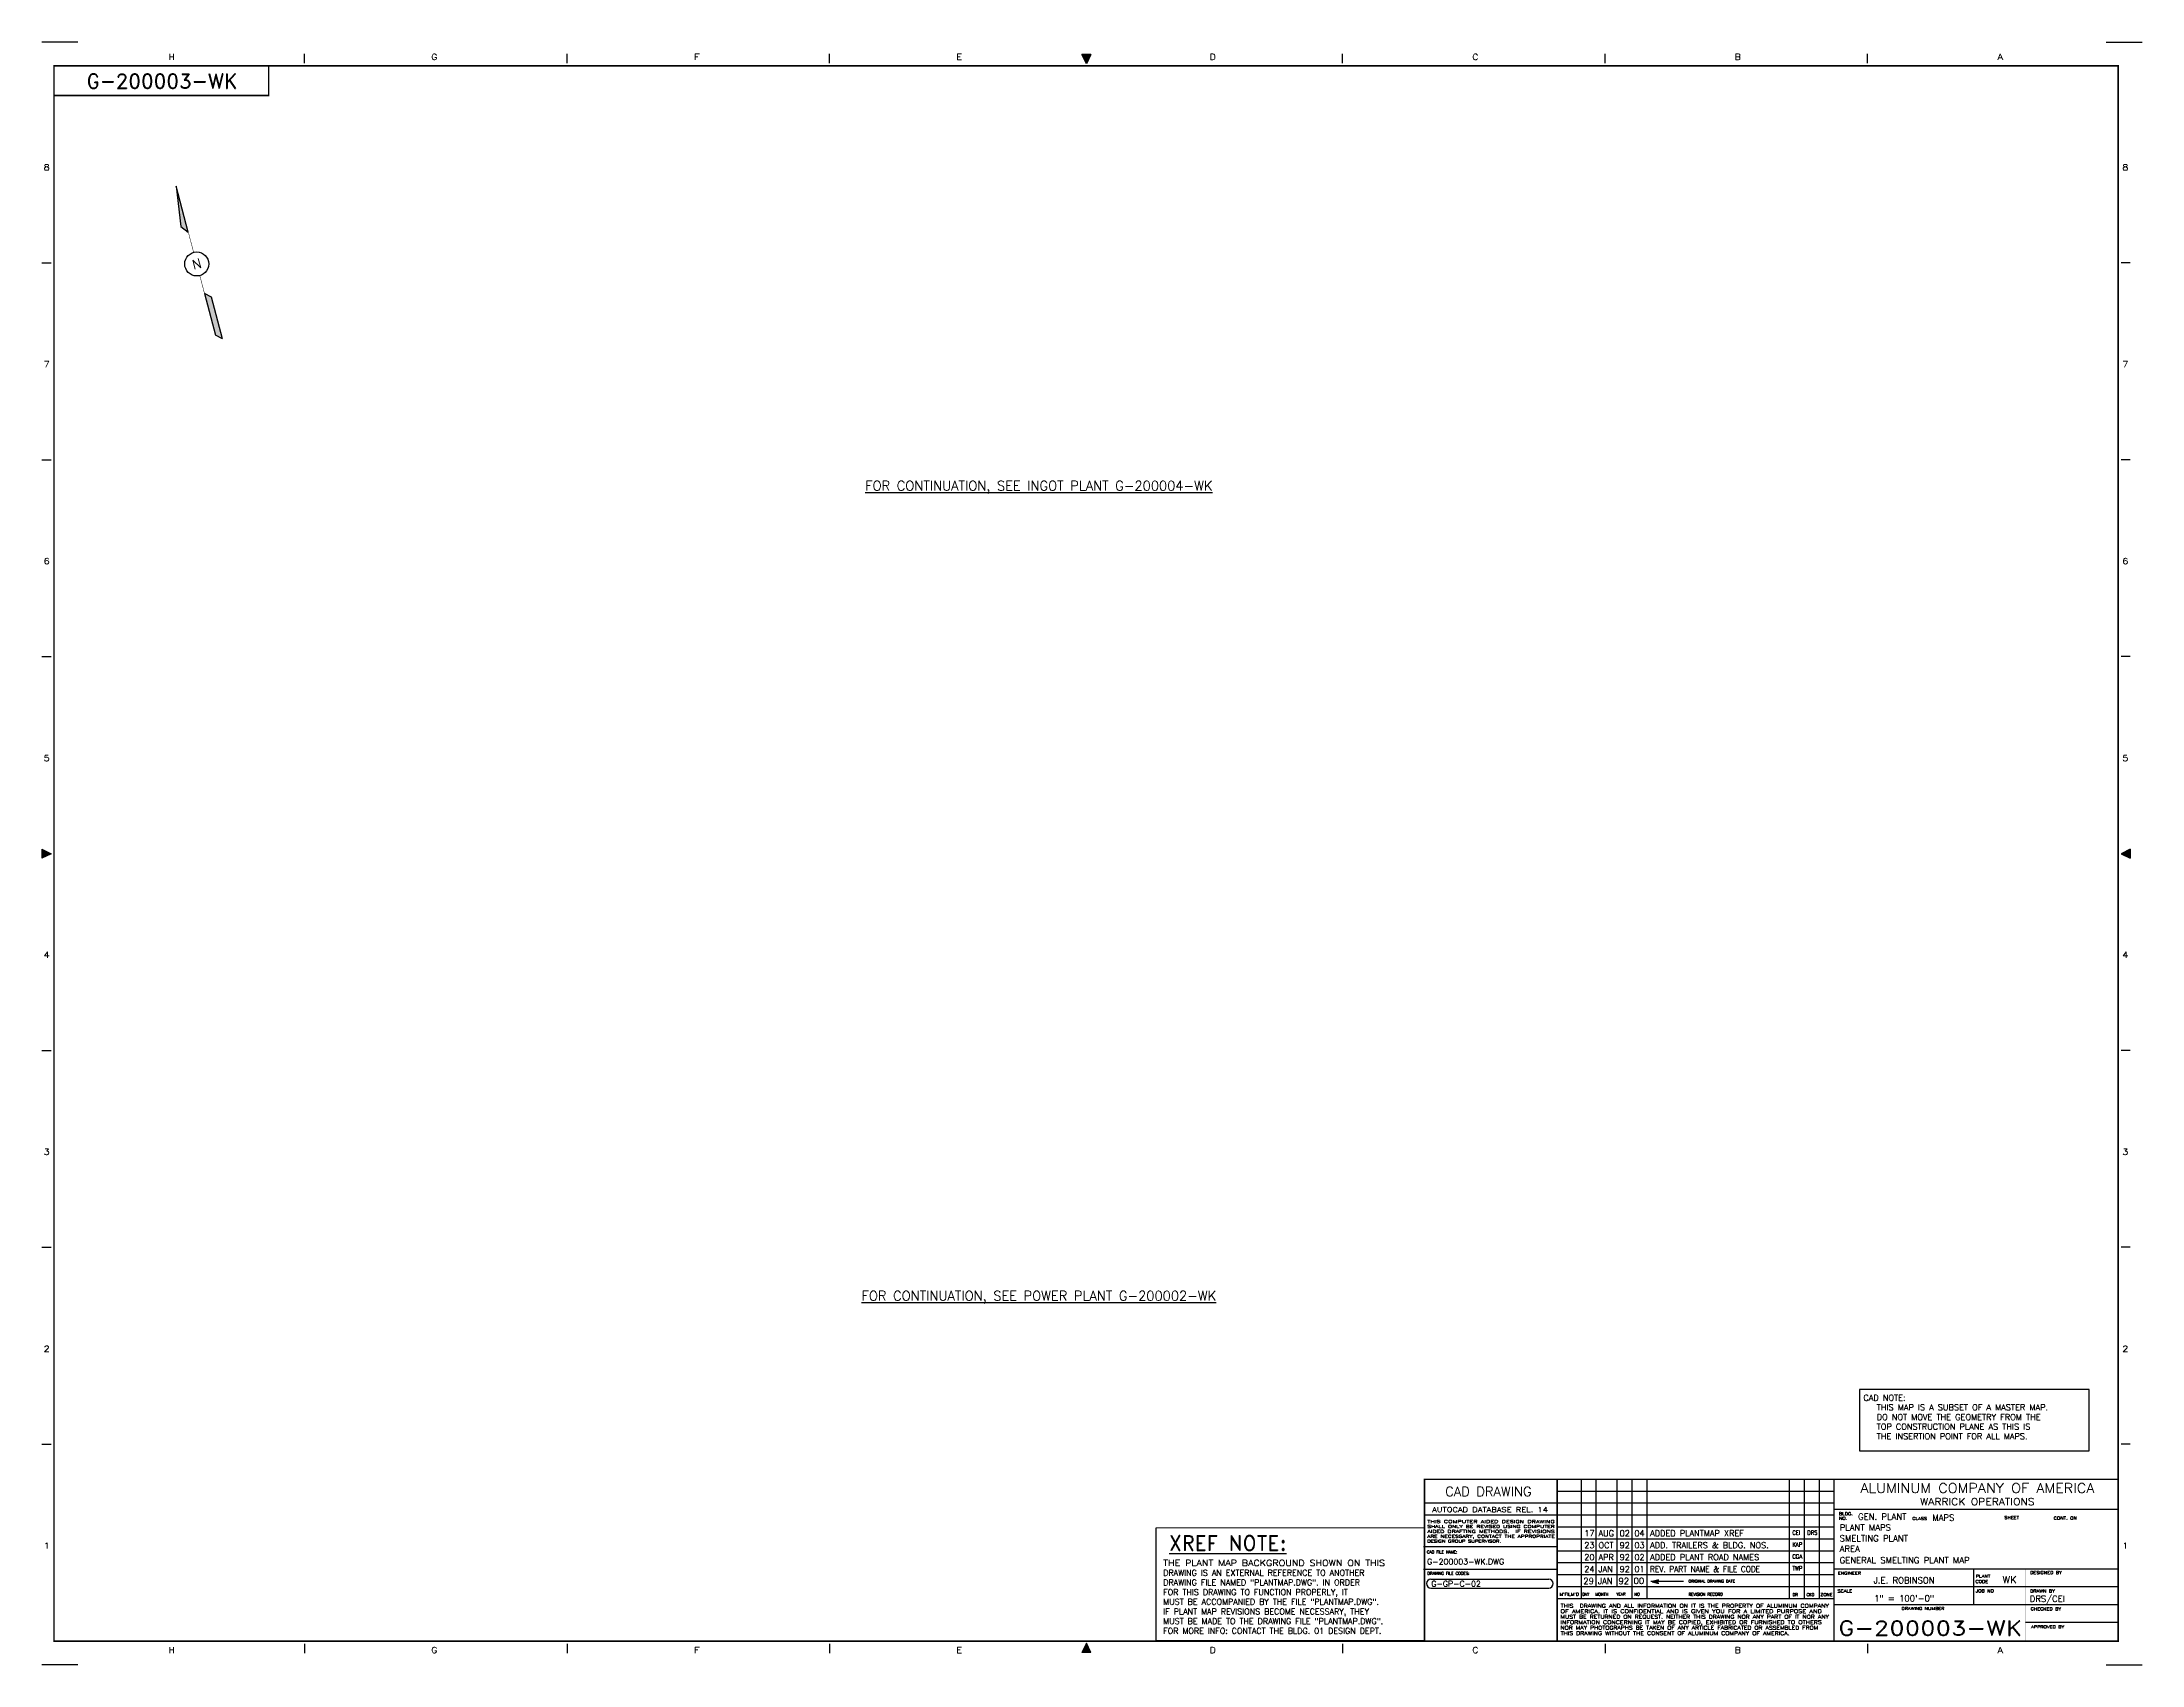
# Paper-space layout 'Layout1' of a CAD drawing. Extents: x 0 to 44, y 0 to 34.
# The model-space entities are those that its viewports show. They can reach past a viewport. Long polylines and large blocks are cut down to what shows.
import ezdxf
from ezdxf.enums import TextEntityAlignment as Align

# ---------------------------------------------------------------- set-up
doc = ezdxf.new("R2010")
doc.units = 0
doc.header["$MEASUREMENT"] = 0
doc.layers.get('0').update_dxf_attribs({"linetype": 'CONTINUOUS'})
for name, color, linetype in [('MATCHLINETEXT', 1, 'CONTINUOUS'), ('SANITARYSEWERTEXT', 3, 'CONTINUOUS'), ('VP', 7, 'CONTINUOUS'), ('WBOR', 7, 'CONTINUOUS')]:
    doc.layers.add(name, color=color, linetype=linetype)
doc.layers.get('VP').off()
doc.styles.add('ROMAND', font='ROMAND')
doc.styles.add('ROMANS', font='romans.shx')
doc.styles.add('SIMPLEX', font='SIMPLEX')
doc.styles.add('TITLEBLOCK', font='SIMPLEX.shx')

# ---------------------------------------------------------------- blocks, each defined once
blk = doc.blocks.new('G1_ISS_E')
at = {"layer": 'WBOR'}
for p, q in [((0.75, 34), (0, 34)), ((43.25, 34), (44, 34)), ((5.5, 33.56), (5.5, 33.75)), ((11, 33.56), (11, 33.75)), ((16.5, 33.56), (16.5, 33.75)), ((21.979, 33.735), (21.789, 33.735)), ((21.884, 33.545), (21.789, 33.735)), ((21.979, 33.735), (21.884, 33.545)), ((27.25, 33.56), (27.25, 33.75)), ((32.75, 33.56), (32.75, 33.75)), ((38.25, 33.56), (38.25, 33.75)), ((0, 29.375), (0.19, 29.375)), ((43.75, 29.375), (43.56, 29.375)), ((0, 25.25), (0.19, 25.25)), ((43.75, 25.25), (43.56, 25.25)), ((0, 21.125), (0.19, 21.125)), ((43.75, 21.125), (43.56, 21.125)), ((0, 17.09), (0.19, 16.995)), ((0, 17.09), (0, 16.9)), ((0.19, 16.995), (0, 16.9)), ((43.75, 17.09), (43.56, 16.995)), ((43.56, 16.995), (43.75, 16.9)), ((43.75, 17.09), (43.75, 16.9)), ((0, 12.875), (0.19, 12.875)), ((43.75, 12.875), (43.56, 12.875)), ((0, 8.75), (0.19, 8.75)), ((43.75, 8.75), (43.56, 8.75)), ((0, 4.625), (0.19, 4.625)), ((43.75, 4.625), (43.56, 4.625)), ((29.102, 1.801), (31.569, 1.801)), ((29.102, 1.611), (31.569, 1.611)), ((5.5, 0.44), (5.5, 0.25)), ((11, 0.44), (11, 0.25)), ((16.5, 0.44), (16.5, 0.25)), ((21.884, 0.455), (21.789, 0.265)), ((21.979, 0.265), (21.884, 0.455)), ((27.25, 0.44), (27.25, 0.25)), ((32.75, 0.44), (32.75, 0.25)), ((38.25, 0.44), (38.25, 0.25)), ((0.75, 0), (0, 0)), ((21.979, 0.265), (21.789, 0.265)), ((43.25, 0), (44, 0))]:
    blk.add_line(p, q, dxfattribs=at)
at = {"layer": 'WBOR', "linetype": 'Continuous'}
for p, q in [((28.965, 3.888), (28.965, 0.513)), ((37.547, 3.638), (31.747, 3.638)), ((32.247, 3.876), (32.247, 1.388)), ((32.559, 3.876), (32.559, 1.638)), ((32.997, 3.876), (32.997, 1.638)), ((33.309, 3.876), (33.309, 1.388)), ((33.622, 3.876), (33.622, 1.638)), ((36.609, 3.886), (36.609, 1.388)), ((36.922, 3.886), (36.922, 1.388)), ((37.234, 3.886), (37.234, 1.388)), ((31.747, 3.388), (28.965, 3.388)), ((31.747, 3.138), (28.965, 3.138)), ((37.547, 3.388), (31.747, 3.388)), ((37.547, 3.138), (31.747, 3.138)), ((37.547, 2.888), (31.747, 2.888)), ((31.727, 2.474), (28.946, 2.474)), ((37.547, 2.638), (31.747, 2.638)), ((37.547, 2.388), (31.747, 2.388)), ((28.946, 2.008), (31.727, 2.008)), ((37.547, 2.138), (31.747, 2.138)), ((37.547, 1.888), (31.747, 1.888)), ((33.768, 1.766), (33.85, 1.766)), ((33.796, 1.773), (33.859, 1.773)), ((33.824, 1.78), (33.868, 1.78)), ((33.852, 1.787), (33.877, 1.787)), ((40.471, 2.013), (40.471, 1.268)), ((37.547, 1.638), (31.747, 1.638)), ((37.547, 1.388), (31.747, 1.388)), ((33.622, 1.638), (33.622, 1.388)), ((34.394, 1.752), (33.711, 1.752)), ((33.74, 1.759), (33.84, 1.759)), ((33.74, 1.745), (33.84, 1.745)), ((33.768, 1.738), (33.85, 1.738)), ((33.796, 1.731), (33.859, 1.731)), ((33.824, 1.723), (33.868, 1.723)), ((33.852, 1.716), (33.877, 1.716)), ((43.497, 1.638), (37.547, 1.638)), ((43.497, 0.888), (41.559, 0.888))]:
    blk.add_line(p, q, dxfattribs=at)
at = {"layer": 'WBOR', "const_width": 0.03}
blk.add_lwpolyline([(43.5, 33.5), (0.25, 33.5), (0.25, 0.5), (43.5, 0.5)], close=True, dxfattribs=at)
for points in [[(0.25, 32.88), (4.75, 32.88), (4.75, 33.5)], [(28.965, 0.513), (28.965, 3.888), (43.497, 3.888)], [(31.747, 0.513), (31.747, 3.888)], [(37.547, 0.513), (37.547, 3.888)], [(37.547, 3.263), (43.497, 3.263)], [(37.547, 2.013), (43.497, 2.013)], [(43.497, 1.263), (37.547, 1.263)]]:
    blk.add_lwpolyline(points, dxfattribs=at)
at = {"layer": 'WBOR'}
for centre, start, end in [((29.102, 1.706), 90, 270), ((31.569, 1.706), 270, 90)]:
    blk.add_arc(centre, 0.095, start, end, dxfattribs=at)
for points in [[(21.884, 33.545), (21.789, 33.735), (21.979, 33.735)], [(0.19, 16.998), (0, 16.903), (0, 17.093)], [(43.56, 16.998), (43.75, 16.903), (43.75, 17.093)], [(21.884, 0.455), (21.789, 0.265), (21.979, 0.265)]]:
    blk.add_solid(points, dxfattribs=at)
blk.add_trace([(41.572, 2.013), (41.547, 2.013), (41.572, 0.513), (41.547, 0.513)], dxfattribs=at)
at = {"layer": 'WBOR', "linetype": 'Continuous'}
for s, height, style, width, p, p2 in [('H', 0.125, 'ROMAND', 1.166667, (2.656, 33.625), (2.781, 33.625)), ('G', 0.125, 'ROMAND', 1.166667, (8.156, 33.625), (8.281, 33.625)), ('F', 0.125, 'ROMAND', 1.3125, (13.656, 33.625), (13.781, 33.625)), ('E', 0.125, 'ROMAND', 1.3125, (19.156, 33.625), (19.281, 33.625)), ('D', 0.125, 'ROMAND', 1.166667, (24.469, 33.625), (24.594, 33.625)), ('C', 0.125, 'ROMAND', 1.166667, (29.969, 33.625), (30.094, 33.625)), ('B', 0.125, 'ROMAND', 1.235294, (35.469, 33.625), (35.594, 33.625)), ('A', 0.125, 'ROMAND', 1.166667, (40.969, 33.625), (41.094, 33.625)), ('8', 0.125, 'ROMAND', 1.235294, (0.037, 31.312), (0.162, 31.312)), ('8', 0.125, 'ROMAND', 1.235294, (43.588, 31.312), (43.713, 31.312)), ('7', 0.125, 'ROMAND', 1.235294, (0.037, 27.187), (0.162, 27.187)), ('7', 0.125, 'ROMAND', 1.235294, (43.588, 27.187), (43.713, 27.187)), ('6', 0.125, 'ROMAND', 1.235294, (0.037, 23.062), (0.162, 23.062)), ('6', 0.125, 'ROMAND', 1.235294, (43.588, 23.062), (43.713, 23.062)), ('5', 0.125, 'ROMAND', 1.235294, (0.037, 18.937), (0.162, 18.937)), ('5', 0.125, 'ROMAND', 1.235294, (43.588, 18.937), (43.713, 18.937)), ('4', 0.125, 'ROMAND', 1.166667, (0.037, 14.812), (0.162, 14.812)), ('4', 0.125, 'ROMAND', 1.166667, (43.588, 14.812), (43.713, 14.812)), ('3', 0.125, 'ROMAND', 1.235294, (0.037, 10.687), (0.162, 10.687)), ('3', 0.125, 'ROMAND', 1.235294, (43.588, 10.687), (43.713, 10.687)), ('2', 0.125, 'ROMAND', 1.235294, (0.037, 6.562), (0.162, 6.562)), ('2', 0.125, 'ROMAND', 1.235294, (43.588, 6.562), (43.713, 6.562)), ('1', 0.125, 'ROMAND', 1.909091, (0.037, 2.437), (0.162, 2.437)), ('1', 0.125, 'ROMAND', 1.909091, (43.588, 2.437), (43.713, 2.437)), ('WK', 0.15, 'TITLEBLOCK', 1.105263, (41.076, 1.714), (41.376, 1.714)), ('THIS  DRAWING AND ALL INFORMATION ON IT IS THE PROPERTY OF ALUMINUM COMPANY', 0.075, 'TITLEBLOCK', 1.054923, (31.816, 1.203), (37.441, 1.203)), ('OF AMERICA. IT IS CONFIDENTIAL AND IS GIVEN YOU FOR A LIMITED PURPOSE AND', 0.075, 'TITLEBLOCK', 1.088006, (31.816, 1.088), (37.291, 1.088)), ('MUST BE RETURNED ON REQUEST. NEITHER THIS DRAWING NOR ANY PART OF IT NOR ANY', 0.075, 'TITLEBLOCK', 1.042861, (31.816, 0.973), (37.44, 0.973)), ('INFORMATION CONCERNING IT MAY BE COPIED, EXHIBITED OR FURNISHED TO OTHERS', 0.075, 'TITLEBLOCK', 1.075035, (31.816, 0.858), (37.291, 0.858)), ('THIS DRAWING WITHOUT THE CONSENT OF ALUMINUM COMPANY OF AMERICA.', 0.075, 'TITLEBLOCK', 1.052467, (31.816, 0.628), (36.616, 0.628)), ('NOR MAY PHOTOGRAPHS BE TAKEN OF ANY ARTICLE FABRICATED OR ASSEMBLED FROM', 0.075, 'TITLEBLOCK', 1.042759, (31.816, 0.743), (37.216, 0.743)), ('H', 0.125, 'ROMAND', 1.166667, (2.656, 0.25), (2.781, 0.25)), ('G', 0.125, 'ROMAND', 1.166667, (8.156, 0.25), (8.281, 0.25)), ('F', 0.125, 'ROMAND', 1.3125, (13.656, 0.25), (13.781, 0.25)), ('E', 0.125, 'ROMAND', 1.3125, (19.156, 0.25), (19.281, 0.25)), ('D', 0.125, 'ROMAND', 1.166667, (24.469, 0.25), (24.594, 0.25)), ('C', 0.125, 'ROMAND', 1.166667, (29.969, 0.25), (30.094, 0.25)), ('B', 0.125, 'ROMAND', 1.235294, (35.469, 0.25), (35.594, 0.25)), ('A', 0.125, 'ROMAND', 1.166667, (40.969, 0.25), (41.094, 0.25))]:
    blk.add_text(s, height=height, dxfattribs=dict(at, style=style, width=width)).set_placement(p, p2, align=Align.FIT)
at = {"layer": 'WBOR', "style": 'ROMAND'}
blk.add_text('CAD DRAWING', height=0.2, dxfattribs=at).set_placement((30.306, 3.535), align=Align.CENTER)
at = {"layer": 'WBOR', "style": 'ROMAND', "width": 1.1}
for s, height, p in [('ALUMINUM COMPANY OF AMERICA', 0.2, (40.551, 3.607)), ('WARRICK OPERATIONS', 0.15, (40.551, 3.345))]:
    blk.add_text(s, height=height, dxfattribs=at).set_placement(p, align=Align.CENTER)
at = {"layer": 'WBOR', "style": 'TITLEBLOCK'}
for s, width, p in [('BLDG.', 1.25, (37.651, 3.139)), ('NO. ', 1.25, (37.651, 3.042)), ('CLASS', 1.25, (39.187, 3.038)), ('SHEET', 1.25, (41.116, 3.058)), ('CONT. ON', 1.25, (42.149, 3.048)), ('DESIGN GROUP SUPERVISOR.', 1.33, (29.024, 2.563)), ('ENGINEER', 1.25, (37.628, 1.895)), ('CODE', 1.25, (40.51, 1.717)), ('PLANT', 1.25, (40.518, 1.832)), ('DESIGNED BY', 1.25, (41.656, 1.905)), ('SCALE', 1.25, (37.62, 1.519)), ('JOB NO', 1.25, (40.515, 1.522)), ('DRAWN BY', 1.25, (41.656, 1.519)), ('DRAWING NUMBER', 1.25, (38.961, 1.154)), ('CHECKED BY', 1.25, (41.666, 1.145)), ('APPROVED BY', 1.25, (41.676, 0.769))]:
    blk.add_text(s, height=0.06, dxfattribs=dict(at, width=width)).set_placement(p)
for s, width, p, p2 in [('THIS COMPUTER AIDED DESIGN DRAWING', 1.393479, (29.024, 2.974), (31.695, 2.974)), ('AIDED DRAFTING METHODS.  IF REVISIONS', 1.330049, (29.024, 2.769), (31.695, 2.769)), ('ARE NECESSARY, CONTACT THE APPROPRIATE', 1.24504, (29.024, 2.666), (31.695, 2.666)), ('SHALL ONLY BE REVISED USING COMPUTER', 1.320656, (29.024, 2.871), (31.695, 2.871)), ("M'FILM'D", 1.110979, (31.795, 1.452), (32.204, 1.452)), ('ZONE', 1.148841, (37.264, 1.443), (37.516, 1.443))]:
    blk.add_text(s, height=0.06, dxfattribs=dict(at, width=width)).set_placement(p, p2, align=Align.FIT)
for s, height, p in [('CAD FILE NAME:', 0.06, (29.018, 2.337)), ('DRAWING FILE CODES:', 0.06, (29.028, 1.89)), ('00', 0.13, (33.347, 1.698)), ('ORIGINAL DRAWING DATE', 0.06, (34.499, 1.726)), ('DAY', 0.06, (32.272, 1.452)), ('MONTH', 0.06, (32.545, 1.452)), ('YEAR', 0.06, (32.984, 1.453)), ('NO', 0.06, (33.364, 1.452)), ('REVISION RECORD', 0.06, (34.499, 1.452)), ('DR', 0.06, (36.679, 1.443)), ('CKD', 0.06, (36.971, 1.443))]:
    blk.add_text(s, height=height, dxfattribs=at).set_placement(p)
at = {"layer": 'WBOR'}
for tag, height, style, p in [('DWG_NO2', 0.31, 'ROMAND', (2.514, 33.024)), ('ENG', 0.13, 'TITLEBLOCK', (39.016, 1.71)), ('SCALE', 0.13, 'TITLEBLOCK', (39.016, 1.33))]:
    blk.add_attdef(tag, text='', height=height, dxfattribs=dict(at, style=style)).set_placement(p, align=Align.CENTER)
for tag, height, style, width, p, p2 in [('AUTOCAD', 0.1, 'TITLEBLOCK', 1.088482, (29.126, 3.205), (31.552, 3.205)), ('DI', 0.12, 'TITLEBLOCK', 1.470836, (36.634, 1.698), (36.878, 1.698)), ('CK', 0.12, 'TITLEBLOCK', 1.218693, (36.961, 1.703), (37.205, 1.703)), ('DWG_NO', 0.31, 'ROMAND', 1.114662, (37.637, 0.618), (41.488, 0.618))]:
    blk.add_attdef(tag, text='', height=height, dxfattribs=dict(at, style=style, width=width)).set_placement(p, p2, align=Align.FIT)
at = {"layer": 'WBOR', "style": 'TITLEBLOCK'}
for tag, p, height in [('BLDG_NO', (38.05, 3.043), 0.13), ('CLASS', (39.606, 3.022), 0.13), ('SHEET_NO', (41.565, 3.033), 0.13), ('CONT_ON', (42.788, 3.043), 0.13), ('TITLE_1', (37.665, 2.815), 0.13), ('TITLE_2', (37.665, 2.587), 0.13), ('CAD_NAME', (29.021, 2.106), 0.12), ('TITLE_3', (37.665, 2.369), 0.13), ('TITLE_4', (37.665, 2.13), 0.13), ('FILE_CODE', (29.109, 1.641), 0.12), ('DA', (32.294, 1.694), 0.13), ('MTH', (32.598, 1.694), 0.13), ('YR', (33.031, 1.694), 0.13), ('DBY', (41.637, 1.674), 0.13), ('JOB_NO', (40.518, 1.326), 0.13), ('DWGBY', (41.647, 1.322), 0.13), ('CBY', (41.637, 0.938), 0.13), ('ABY', (41.659, 0.554), 0.13)]:
    blk.add_attdef(tag, p, '', height=height, dxfattribs=at)
at = {"layer": 'WBOR', "style": 'TITLEBLOCK', "flags": 2}
blk.add_attdef('TITLEBLOCK', (0.33, 0.32), '', height=0.12, dxfattribs=at)

msp = doc.modelspace()

# ---------------------------------------------------------------- texts
at = {"layer": 'MATCHLINETEXT', "style": 'SIMPLEX'}
for s, p in [('%%uFOR CONTINUATION, SEE INGOT PLANT G-200004-WK', (60696, 41760)), ('%%uFOR CONTINUATION, SEE POWER PLANT G-200002-WK', (60696, 21396))]:
    msp.add_text(s, height=240, dxfattribs=at).set_placement(p, align=Align.MIDDLE)

psp = doc.layouts.get("Layout1")

# ---------------------------------------------------------------- linework, layer by layer
at = {"linetype": 'Continuous'}
psp.add_lwpolyline([(38.08, 5.768), (38.08, 4.484), (42.896, 4.484), (42.896, 5.768)], close=True, dxfattribs=at)
at = {"const_width": 0.0234}
for points in [[(23.34, 2.874), (23.34, 0.513), (28.965, 0.513)], [(23.34, 2.874), (28.965, 2.874)]]:
    psp.add_lwpolyline(points, dxfattribs=at)
at = {"layer": 'WBOR'}
for p, q in [((3.065, 30.019), (2.813, 30.979)), ((2.813, 30.979), (2.906, 30.133)), ((2.906, 30.133), (3.065, 30.019)), ((3.406, 28.729), (3.636, 27.856)), ((3.554, 28.656), (3.406, 28.729)), ((3.784, 27.783), (3.554, 28.656)), ((3.784, 27.783), (3.636, 27.856))]:
    psp.add_line(p, q, dxfattribs=at)
at = {"layer": 'WBOR', "const_width": 0.01}
for points in [[(3.177, 29.594), (2.811, 30.984)], [(3.306, 29.108), (3.635, 27.858)]]:
    psp.add_lwpolyline(points, dxfattribs=at)
at = {"layer": 'WBOR'}
psp.add_circle((3.242, 29.35), 0.251, dxfattribs=at)
for points in [[(2.906, 30.133), (3.065, 30.019), (2.813, 30.979)], [(3.636, 27.856), (3.406, 28.729), (3.784, 27.783), (3.554, 28.656)]]:
    psp.add_solid(points, dxfattribs=at)

# ---------------------------------------------------------------- block references
ref = psp.add_blockref('G1_ISS_E', (0, 0))
ref.add_attrib('DWG_NO2', 'G-200003-WK', dxfattribs={"layer": 'WBOR', "height": 0.31, "style": 'ROMAND'}).set_placement((2.514, 33.024), align=Align.CENTER)
ref.add_attrib('DWG_NO', 'G-200003-WK', dxfattribs={"layer": 'WBOR', "height": 0.31, "style": 'ROMAND', "width": 1.109919}).set_placement((37.637, 0.618), (41.488, 0.618), align=Align.FIT)
ref.add_attrib('BLDG_NO', 'GEN. PLANT', (38.05, 3.043), dxfattribs={"layer": 'WBOR', "height": 0.13, "style": 'TITLEBLOCK'})
ref.add_attrib('CLASS', 'MAPS', (39.606, 3.022), dxfattribs={"layer": 'WBOR', "height": 0.13, "style": 'TITLEBLOCK'})
ref.add_attrib('TITLE_1', 'PLANT MAPS', (37.665, 2.815), dxfattribs={"layer": 'WBOR', "height": 0.13, "style": 'TITLEBLOCK'})
ref.add_attrib('TITLE_2', 'SMELTING PLANT', (37.665, 2.587), dxfattribs={"layer": 'WBOR', "height": 0.13, "style": 'TITLEBLOCK'})
ref.add_attrib('TITLE_3', 'AREA', (37.665, 2.369), dxfattribs={"layer": 'WBOR', "height": 0.13, "style": 'TITLEBLOCK'})
ref.add_attrib('TITLE_4', 'GENERAL SMELTING PLANT MAP', (37.665, 2.13), dxfattribs={"layer": 'WBOR', "height": 0.13, "style": 'TITLEBLOCK'})
ref.add_attrib('ENG', 'J.E. ROBINSON', dxfattribs={"layer": 'WBOR', "height": 0.13, "style": 'TITLEBLOCK'}).set_placement((39.016, 1.71), align=Align.CENTER)
ref.add_attrib('SCALE', '1" = 100\'-0"', dxfattribs={"layer": 'WBOR', "height": 0.13, "style": 'TITLEBLOCK'}).set_placement((39.016, 1.33), align=Align.CENTER)
ref.add_attrib('DWGBY', 'DRS/CEI', (41.647, 1.322), dxfattribs={"layer": 'WBOR', "height": 0.13, "style": 'TITLEBLOCK'})
ref.add_attrib('DA', '29', (32.294, 1.694), dxfattribs={"layer": 'WBOR', "height": 0.13, "style": 'TITLEBLOCK'})
ref.add_attrib('MTH', 'JAN', (32.598, 1.694), dxfattribs={"layer": 'WBOR', "height": 0.13, "style": 'TITLEBLOCK'})
ref.add_attrib('YR', '92', (33.031, 1.694), dxfattribs={"layer": 'WBOR', "height": 0.13, "style": 'TITLEBLOCK'})
ref.add_attrib('CAD_NAME', 'G-200003-WK.DWG', (29.021, 2.106), dxfattribs={"layer": 'WBOR', "height": 0.12, "style": 'TITLEBLOCK'})
ref.add_attrib('FILE_CODE', 'G-GP-C-02', (29.109, 1.641), dxfattribs={"layer": 'WBOR', "height": 0.12, "style": 'TITLEBLOCK'})
ref.add_attrib('AUTOCAD', 'AUTOCAD DATABASE REL. 14', dxfattribs={"layer": 'WBOR', "height": 0.1, "style": 'TITLEBLOCK', "width": 1.088482}).set_placement((29.126, 3.205), (31.552, 3.205), align=Align.FIT)

# ---------------------------------------------------------------- texts
at = {"linetype": 'Continuous', "style": 'ROMANS'}
for s, p in [('CAD NOTE:', (38.162, 5.537)), ('CAD NOTE:', (38.162, 5.537)), ('   THIS MAP IS A SUBSET OF A MASTER MAP.', (38.162, 5.335)), ('   THIS MAP IS A SUBSET OF A MASTER MAP.', (38.162, 5.335)), ('   TOP CONSTRUCTION PLANE AS THIS IS', (38.162, 4.93)), ('   TOP CONSTRUCTION PLANE AS THIS IS', (38.162, 4.93)), ('   THE INSERTION POINT FOR ALL MAPS.', (38.162, 4.728)), ('   THE INSERTION POINT FOR ALL MAPS.', (38.162, 4.728)), ('   DO NOT MOVE THE GEOMETRY FROM THE ', (38.162, 5.132)), ('   DO NOT MOVE THE GEOMETRY FROM THE ', (38.162, 5.132))]:
    psp.add_text(s, height=0.125, dxfattribs=at).set_placement(p)
at = {"style": 'ROMAND'}
psp.add_text('%%UXREF NOTE:', height=0.31225, dxfattribs=at).set_placement((24.846, 2.398), align=Align.CENTER)
at = {"style": 'ROMANS'}
psp.add_text('THE PLANT MAP BACKGROUND SHOWN ON THIS ', height=0.12606, dxfattribs=at).set_placement((23.493, 2.074), (28.241, 2.074), align=Align.ALIGNED)
for s, p in [('DRAWING IS AN EXTERNAL REFERENCE TO ANOTHER', (23.493, 1.871)), ('DRAWING FILE NAMED "PLANTMAP.DWG". IN ORDER', (23.493, 1.668)), ('FOR THIS DRAWING TO FUNCTION PROPERLY, IT', (23.493, 1.465)), ('MUST BE ACCOMPANIED BY THE FILE "PLANTMAP.DWG".', (23.493, 1.263)), ('IF PLANT MAP REVISIONS BECOME NECESSARY, THEY', (23.493, 1.06)), ('MUST BE MADE TO THE DRAWING FILE "PLANTMAP.DWG".', (23.493, 0.857)), ('FOR MORE INFO: CONTACT THE BLDG. 01 DESIGN DEPT.', (23.493, 0.654))]:
    psp.add_text(s, height=0.12175, dxfattribs=at).set_placement(p)
at = {"layer": 'SANITARYSEWERTEXT', "style": 'SIMPLEX'}
for s, p in [('17', (32.314, 2.696)), ('AUG', (32.611, 2.696)), ('02', (33.054, 2.696)), ('04', (33.364, 2.696)), ('ADDED PLANTMAP XREF', (33.693, 2.696)), ('23', (32.314, 2.446)), ('20', (32.314, 2.196)), ('APR', (32.611, 2.196)), ('OCT', (32.611, 2.446)), ('92', (33.054, 2.446)), ('92', (33.054, 2.196)), ('03', (33.364, 2.446)), ('02', (33.364, 2.196)), ('ADD. TRAILERS & BLDG. NOS.', (33.693, 2.446)), ('ADDED PLANT ROAD NAMES', (33.693, 2.196)), ('24', (32.314, 1.946)), ('JAN', (32.611, 1.946)), ('92', (33.054, 1.946)), ('01', (33.364, 1.946))]:
    psp.add_text(s, height=0.125, dxfattribs=at).set_placement(p)
for s, height, width, p in [('CEI', 0.09, 0.8, (36.675, 2.728)), ('DRS', 0.09, 0.8, (36.988, 2.728)), ('CGA', 0.09, 0.8, (36.675, 2.228)), ('KAP', 0.09, 0.8, (36.675, 2.478)), ('REV. PART NAME & FILE CODE', 0.125, 0.9, (33.693, 1.946)), ('TWP', 0.09, 0.8, (36.675, 1.978))]:
    psp.add_text(s, height=height, dxfattribs=dict(at, width=width)).set_placement(p)
at = {"layer": 'WBOR', "style": 'SIMPLEX'}
psp.add_text('N', height=0.2, rotation=14.7624, dxfattribs=at).set_placement((3.267, 29.255), align=Align.CENTER)

# ---------------------------------------------------------------- viewports
at = {"layer": 'VP'}
psp.add_viewport(center=(22, 16.75), size=(42, 32), view_center_point=(62030.805, 32250.704), view_height=38400, dxfattribs=at)

doc.saveas('drawing.dxf')
